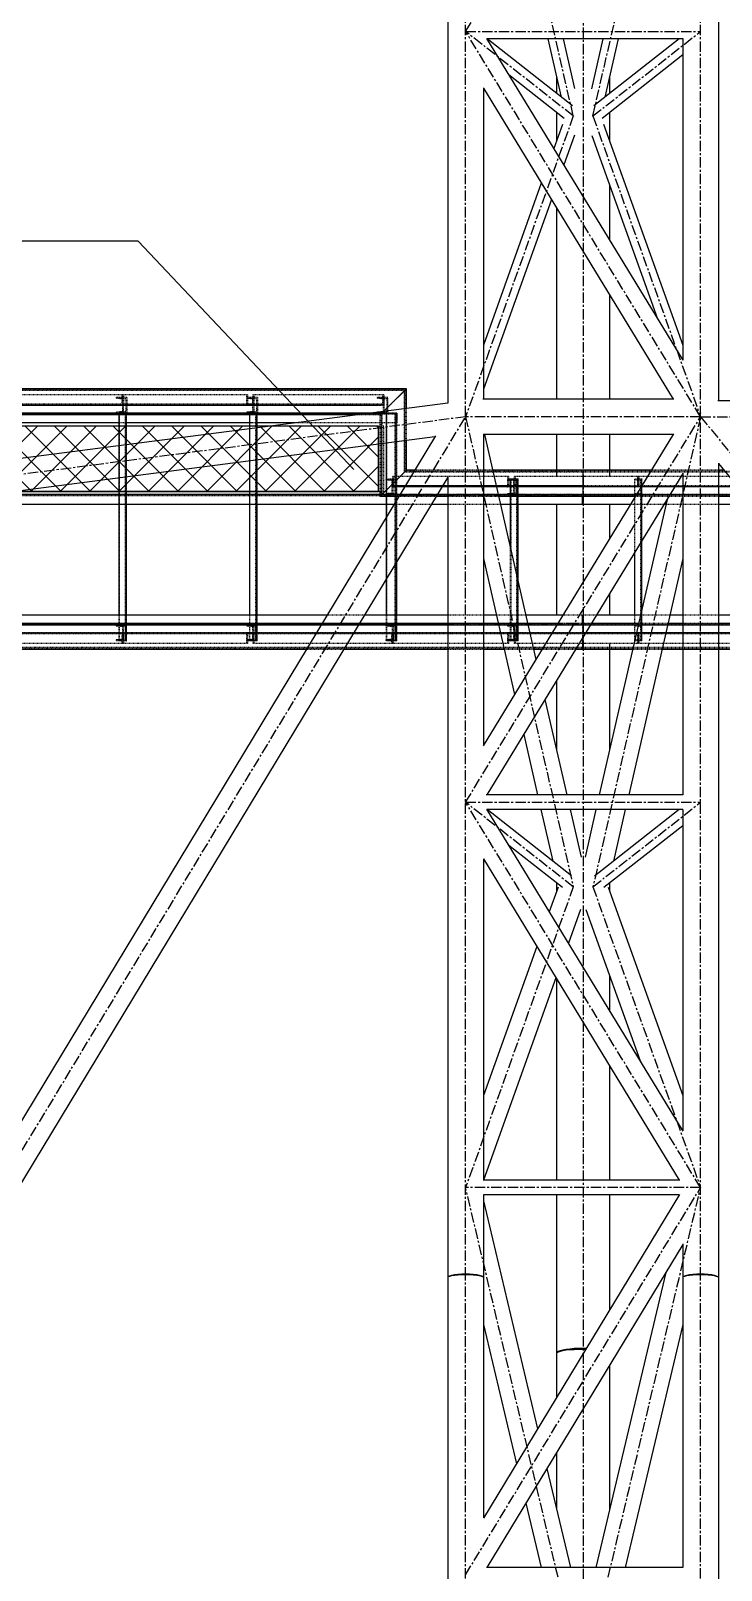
# Model space of a CAD drawing. Header units: millimetres. Extents: x 5143 to 30813, y 232 to 21408.
# Drawn here: x 13112 to 13641, y 16636 to 17816 of the extents above; entities that cross this region are included whole.
import ezdxf

# ---------------------------------------------------------------- set-up
doc = ezdxf.new("R2010")
doc.units = ezdxf.units.MM
doc.header["$LTSCALE"] = 0.25
for name, pattern in [('CENTER', [50.8, 31.75, -6.35, 6.35, -6.35]), ('XKITLINE00', [0]), ('XKITLINE02', [4, 2, -2]), ('XKITLINE03', [6, 3, -1, 1, -1])]:
    doc.linetypes.add(name, pattern=pattern)
doc.styles.add('ROMANS', font='romans.shx')
doc.dimstyles.new('MD300', dxfattribs={"dimtxt": 2.5, "dimasz": 2.5, "dimexe": 1, "dimexo": 1, "dimgap": 0.5, "dimtad": 1, "dimdec": 1, "dimlfac": 50, "dimrnd": 0.5, "dimdsep": 46, "dimtxsty": 'ROMANS', "dimcen": 1, "dimclrd": 146, "dimclre": 146, "dimclrt": 30, "dimadec": 1, "dimazin": 2, "dimtfac": 1, "dimtdec": 1, "dimtmove": 0, "dimatfit": 1, "dimfxl": 1, "dimtolj": 1, "dimtzin": 0, "dimlwd": -1, "dimlwe": -1, "dimarcsym": 0})

msp = doc.modelspace()

# ---------------------------------------------------------------- hatches: boundary and pattern name
h = msp.add_hatch()
h.set_pattern_fill('ANSI37', color=1, scale=5, style=0)
h.set_pattern_definition([(135, (84235.982, -8893.855), (11.22532, 11.22532), []), (45, (84235.982, -8893.855), (11.22532, -11.22532), [])])
h.paths.add_polyline_path([(12482.5, 17512.8), (12482.5, 17462.8), (13378.3, 17462.8), (13378.3, 17512.8)])

# ---------------------------------------------------------------- linework, layer by layer
at = {"color": 8, "linetype": 'CENTER'}
for p, q in [((13527.5, 17750.6), (13445, 18110.4)), ((13445, 17815.4), (13625, 18110.4)), ((13542.5, 17750.6), (13625, 18110.4)), ((13445, 16860.1), (13445, 18041.9)), ((13625, 16860.1), (13625, 18041.9)), ((13535, 17970.9), (13535, 16802)), ((13527.5, 17750.6), (13445, 17815.4)), ((13625, 17520), (13445, 17815.4)), ((13445, 17815.4), (13625, 17815.4)), ((13542.5, 17750.6), (13625, 17815.4)), ((13527.5, 17750.6), (13445, 17520)), ((13542.5, 17750.6), (13625, 17520)), ((12370, 15740.3), (13445, 17520)), ((13445, 17520), (12370, 17380.3)), ((13445, 17520), (13527.5, 17159.6)), ((13445, 17224.5), (13625, 17520)), ((13625, 17520), (13445, 17520)), ((13625, 17520), (13542.5, 17159.6)), ((13625, 17520), (15085, 15740.3)), ((13625, 17520), (15085, 17520)), ((13527.5, 17159.6), (13445, 17224.5)), ((13625, 16929.1), (13445, 17224.5)), ((13445, 17224.5), (13625, 17224.5)), ((13542.5, 17159.6), (13625, 17224.5)), ((13527.5, 17159.6), (13445, 16929.1)), ((13542.5, 17159.6), (13625, 16929.1)), ((13527.5, 16580.9), (13445, 16929.1)), ((13445, 16632.2), (13625, 16929.1)), ((13625, 16929.1), (13445, 16929.1)), ((13542.5, 16580.9), (13625, 16929.1)), ((13445, 15740.3), (13445, 16860.1)), ((13625, 15740.3), (13625, 16860.1)), ((13535, 16802), (13535, 15911.7))]:
    msp.add_line(p, q, dxfattribs=at)
at = {"color": 8, "linetype": 'XKITLINE00'}
for p, q in [((13431.3, 18041.9), (13431.3, 17530.5)), ((13638.6, 18041.9), (13638.6, 17532.2)), ((13461.1, 17810), (13611.4, 17563.4)), ((13611.3, 17809.8), (13461.3, 17809.8)), ((13526.8, 17758.3), (13461.4, 17809.8)), ((13508.1, 17809.8), (13518.3, 17765)), ((13519.8, 17809.8), (13528.5, 17771.7)), ((13550.2, 17809.8), (13541.4, 17771.3)), ((13608.6, 17809.8), (13543.1, 17758.3)), ((13561.9, 17809.8), (13551.7, 17765)), ((13611.3, 17809.9), (13611.3, 17563.4)), ((13611.3, 17797.5), (13549.5, 17748.8)), ((13520.5, 17748.8), (13478.1, 17782.2)), ((13514.7, 17780.9), (13514.7, 17767.9)), ((13555.3, 17780.9), (13555.3, 17767.9)), ((13458.6, 17772.1), (13458.6, 17533.6)), ((13458.6, 17772), (13603.9, 17533.6)), ((13514.7, 17753.4), (13514.7, 17731.7)), ((13555.3, 17753.4), (13555.3, 17731.7)), ((13519.2, 17744.2), (13512.5, 17725.6)), ((13550.7, 17744.4), (13611.3, 17575)), ((13528.3, 17735.9), (13520.2, 17713.1)), ((13541.8, 17735.7), (13592.1, 17595)), ((13503, 17699.1), (13458.6, 17575)), ((13555.3, 17697.9), (13555.3, 17655.4)), ((13510.7, 17686.6), (13458.6, 17541.2)), ((13514.7, 17680), (13514.7, 17533.6)), ((13555.3, 17613.4), (13555.3, 17533.6)), ((13431.5, 17530.5), (12446.1, 17402.4)), ((13604.6, 17533.6), (13458.3, 17533.6)), ((15071.7, 17532.2), (13638.3, 17532.2)), ((13444.8, 17523.1), (13444.8, 17523)), ((13444.8, 17523), (13444.8, 17522.9)), ((13624.8, 17523.1), (13624.8, 17523)), ((13624.8, 17523), (13624.8, 17522.9)), ((13421.5, 17504.6), (12446.2, 17377.9)), ((13421.9, 17505.3), (12884.1, 16615)), ((13604.2, 17506.9), (13458.5, 17267.7)), ((13458.6, 17506.6), (13458.6, 17268)), ((13603.9, 17506.3), (13458.6, 17506.3)), ((13459.4, 17506.3), (13498.8, 17333.9)), ((13514.7, 17506.3), (13514.7, 17474.3)), ((13555.3, 17506.3), (13555.3, 17474.3)), ((13638.6, 17484.4), (13638.6, 16860.1)), ((13638.6, 17484.1), (14339.2, 16630.1)), ((13431.3, 17473.8), (12899.7, 16593.7)), ((13431.3, 17474.2), (13431.3, 16860.1)), ((13611.3, 17476.5), (13461.3, 17230.2)), ((13611.3, 17476.8), (13611.3, 17230.2)), ((13514.7, 17460.6), (13514.7, 17460.3)), ((13599.3, 17456.7), (13547.4, 17230.2)), ((13555.3, 17460.6), (13555.3, 17460.3)), ((13514.7, 17452.8), (13514.7, 17367.8)), ((13555.3, 17452.8), (13555.3, 17426.6)), ((13458.6, 17411.3), (13482.5, 17307.1)), ((13611.3, 17411.3), (13569.9, 17230.2)), ((13555.3, 17384.5), (13555.3, 17367.8)), ((13514.7, 17360.3), (13514.7, 17360)), ((13555.3, 17360.3), (13555.3, 17360)), ((13555.3, 17346.3), (13555.3, 17264.6)), ((13514.7, 17317.9), (13514.7, 17264.6)), ((13505.8, 17303.3), (13522.6, 17230.2)), ((13489.5, 17276.5), (13500.1, 17230.2)), ((13611.5, 17230.2), (13460.8, 17230.2)), ((13461.1, 17219.1), (13611.4, 16972.4)), ((13611.3, 17218.9), (13461.3, 17218.9)), ((13526.1, 17168), (13461.4, 17218.9)), ((13502.7, 17218.9), (13511.8, 17179.3)), ((13525.2, 17218.9), (13533.5, 17182.4)), ((13544.8, 17218.9), (13536.5, 17182.4)), ((13608.6, 17218.9), (13543.8, 17167.9)), ((13567.3, 17218.9), (13558.2, 17179.3)), ((13611.3, 17219), (13611.3, 16972.5)), ((13611.3, 17206.5), (13550.9, 17159)), ((13519.1, 17159), (13478.1, 17191.3)), ((13458.6, 17181.2), (13458.6, 16934.8)), ((13458.6, 17181.1), (13608.7, 16934.8)), ((13514.7, 17162.5), (13514.7, 17156.4)), ((13555.3, 17162.5), (13555.3, 17156.4)), ((13515.8, 17159.5), (13509, 17140.5)), ((13554.2, 17159.5), (13611.3, 16999.7)), ((13532.9, 17142.3), (13523.7, 17116.4)), ((13537.1, 17142.2), (13578.6, 17026.3)), ((13499.5, 17114), (13458.6, 16999.7)), ((13514.2, 17089.9), (13458.7, 16934.8)), ((13555.3, 17091.4), (13555.3, 17064.5)), ((13514.7, 17089.1), (13514.7, 16934.8)), ((13555.3, 17022.5), (13555.3, 16934.8)), ((13609, 16934.8), (13458.5, 16934.8)), ((13608.9, 16923.7), (13458.6, 16675.7)), ((13458.6, 16923.5), (13458.6, 16860.1)), ((13608.7, 16923.4), (13458.6, 16923.4)), ((13458.6, 16919), (13500.1, 16744.1)), ((13514.7, 16923.4), (13514.7, 16802)), ((13555.3, 16923.4), (13555.3, 16835.2)), ((13611.3, 16885.4), (13461.2, 16637.8)), ((13611.3, 16885.9), (13611.3, 16860.1)), ((13431.7, 16860.7), (13431.3, 16860.1)), ((13431.7, 16860.6), (13431.3, 16860.1)), ((13431.3, 16860.1), (13431.3, 15786)), ((13432.7, 16861.2), (13431.7, 16860.7)), ((13432.7, 16861), (13431.7, 16860.6)), ((13434.3, 16861.7), (13432.7, 16861.2)), ((13434.3, 16861.4), (13432.7, 16861)), ((13433.2, 16861.2), (13433.1, 16861.1)), ((13434.8, 16861.6), (13433.2, 16861.2)), ((13436.5, 16862.1), (13434.3, 16861.7)), ((13436.5, 16861.7), (13434.3, 16861.4)), ((13436.9, 16862), (13434.8, 16861.6)), ((13439.1, 16862.4), (13436.5, 16862.1)), ((13439.1, 16861.9), (13436.5, 16861.7)), ((13439.3, 16862.3), (13436.9, 16862)), ((13442, 16862.6), (13439.1, 16862.4)), ((13442, 16862.1), (13439.1, 16861.9)), ((13442.1, 16862.5), (13439.3, 16862.3)), ((13445, 16862.7), (13442, 16862.6)), ((13445, 16862.1), (13442, 16862.1)), ((13445, 16862.5), (13442.1, 16862.5)), ((13448, 16862.6), (13445, 16862.7)), ((13447.9, 16862.5), (13445, 16862.5)), ((13448, 16862.1), (13445, 16862.1)), ((13450.7, 16862.3), (13447.9, 16862.5)), ((13450.9, 16862.4), (13448, 16862.6)), ((13450.9, 16861.9), (13448, 16862.1)), ((13453.1, 16862), (13450.7, 16862.3)), ((13453.5, 16862.1), (13450.9, 16862.4)), ((13453.5, 16861.7), (13450.9, 16861.9)), ((13455.2, 16861.6), (13453.1, 16862)), ((13455.7, 16861.7), (13453.5, 16862.1)), ((13455.7, 16861.4), (13453.5, 16861.7)), ((13456.8, 16861.2), (13455.2, 16861.6)), ((13457.3, 16861.2), (13455.7, 16861.7)), ((13457.3, 16861), (13455.7, 16861.4)), ((13456.9, 16861.1), (13456.8, 16861.2)), ((13458.3, 16860.7), (13457.3, 16861.2)), ((13458.3, 16860.6), (13457.3, 16861)), ((13458.3, 16860.7), (13458.6, 16860.1)), ((13458.3, 16860.6), (13458.6, 16860.1)), ((13458.6, 16860.1), (13458.6, 16675.8)), ((13598.3, 16863.9), (13544.7, 16637.8)), ((13611.7, 16860.7), (13611.3, 16860.1)), ((13611.7, 16860.6), (13611.3, 16860.1)), ((13611.3, 16860.1), (13611.3, 16637.8)), ((13612.7, 16861.2), (13611.7, 16860.7)), ((13612.7, 16861), (13611.7, 16860.6)), ((13614.3, 16861.7), (13612.7, 16861.2)), ((13614.3, 16861.4), (13612.7, 16861)), ((13613.2, 16861.2), (13613, 16861.1)), ((13614.8, 16861.6), (13613.2, 16861.2)), ((13616.5, 16862.1), (13614.3, 16861.7)), ((13616.5, 16861.7), (13614.3, 16861.4)), ((13616.9, 16862), (13614.8, 16861.6)), ((13619.1, 16862.4), (13616.5, 16862.1)), ((13619.1, 16861.9), (13616.5, 16861.7)), ((13619.3, 16862.3), (13616.9, 16862)), ((13622, 16862.6), (13619.1, 16862.4)), ((13622, 16862.1), (13619.1, 16861.9)), ((13622.1, 16862.5), (13619.3, 16862.3)), ((13625, 16862.6), (13622, 16862.6)), ((13625, 16862.1), (13622, 16862.1)), ((13625, 16862.5), (13622.1, 16862.5)), ((13628, 16862.6), (13625, 16862.6)), ((13627.9, 16862.5), (13625, 16862.5)), ((13628, 16862.1), (13625, 16862.1)), ((13630.7, 16862.3), (13627.9, 16862.5)), ((13630.9, 16862.4), (13628, 16862.6)), ((13630.9, 16861.9), (13628, 16862.1)), ((13633.1, 16862), (13630.7, 16862.3)), ((13633.5, 16862.1), (13630.9, 16862.4)), ((13633.5, 16861.7), (13630.9, 16861.9)), ((13635.2, 16861.6), (13633.1, 16862)), ((13635.7, 16861.7), (13633.5, 16862.1)), ((13635.7, 16861.4), (13633.5, 16861.7)), ((13636.8, 16861.2), (13635.2, 16861.6)), ((13637.3, 16861.2), (13635.7, 16861.7)), ((13637.3, 16861), (13635.7, 16861.4)), ((13636.9, 16861.1), (13636.8, 16861.2)), ((13638.3, 16860.7), (13637.3, 16861.2)), ((13638.3, 16860.6), (13637.3, 16861)), ((13638.3, 16860.7), (13638.6, 16860.1)), ((13638.3, 16860.6), (13638.6, 16860.1)), ((13638.6, 16860.1), (13638.6, 15786)), ((13458.6, 16824), (13483.9, 16717.4)), ((13611.3, 16824), (13567.2, 16637.8)), ((13515, 16802.7), (13514.7, 16802)), ((13515, 16802.5), (13514.7, 16802)), ((13514.7, 16802), (13514.7, 16768.3)), ((13515.9, 16803.3), (13515, 16802.7)), ((13515.9, 16803), (13515, 16802.5)), ((13517.4, 16803.9), (13515.9, 16803.3)), ((13517.4, 16803.5), (13515.9, 16803)), ((13519.4, 16804.5), (13517.4, 16803.9)), ((13519.4, 16803.9), (13517.4, 16803.5)), ((13518.4, 16803.8), (13518.1, 16803.7)), ((13520.3, 16804.3), (13518.4, 16803.8)), ((13521.9, 16804.9), (13519.4, 16804.5)), ((13521.9, 16804.3), (13519.4, 16803.9)), ((13522.7, 16804.7), (13520.3, 16804.3)), ((13524.8, 16805.3), (13521.9, 16804.9)), ((13524.8, 16804.6), (13521.9, 16804.3)), ((13525.4, 16805.1), (13522.7, 16804.7)), ((13528.1, 16805.6), (13524.8, 16805.3)), ((13528.1, 16804.8), (13524.8, 16804.6)), ((13528.5, 16805.4), (13525.4, 16805.1)), ((13531.5, 16805.7), (13528.1, 16805.6)), ((13531.5, 16805), (13528.1, 16804.8)), ((13531.7, 16805.5), (13528.5, 16805.4)), ((13535, 16805.8), (13531.5, 16805.7)), ((13535, 16805), (13531.5, 16805)), ((13535, 16805.6), (13531.7, 16805.5)), ((13537.4, 16805.8), (13535, 16805.8)), ((13537.3, 16805.5), (13535, 16805.6)), ((13537, 16805), (13535, 16805)), ((13555.3, 16793), (13555.3, 16682.4)), ((13514.7, 16726), (13514.7, 16682.4)), ((13507.3, 16713.8), (13525.3, 16637.8)), ((13491.1, 16687.1), (13502.8, 16637.8)), ((13611.5, 16637.8), (13460.9, 16637.8))]:
    msp.add_line(p, q, dxfattribs=at)
at = {"color": 146}
msp.add_line((13194.3, 17654.6), (12583.1, 17654.6), dxfattribs=at)
at = {"color": 7, "linetype": 'XKITLINE00'}
for p, q in [((13399.8, 17541.5), (12460.8, 17541.5)), ((13386.9, 17528.8), (13399.6, 17541.5)), ((13399.6, 17541.3), (13399.8, 17541.5)), ((13399.6, 17526.4), (13399.6, 17541.5)), ((13382.1, 17524.1), (13386.9, 17528.8)), ((13361.9, 17521.5), (12480.9, 17521.5)), ((13180.1, 17515.3), (13085.1, 17515.3)), ((13179.6, 17512.8), (13179.6, 17521.5)), ((13185.1, 17512.8), (13185.1, 17521.5)), ((13281.2, 17515.3), (13185.1, 17515.3)), ((13185.3, 17512.8), (13185.3, 17515.3)), ((13279.6, 17512.8), (13279.6, 17521.5)), ((13285.1, 17512.8), (13285.1, 17521.5)), ((13314.2, 17515.3), (13285.1, 17515.3)), ((13285.3, 17512.8), (13285.3, 17515.3)), ((13295, 17512.8), (12478.5, 17512.8)), ((13378.3, 17462.8), (13378.3, 17499)), ((13399.6, 17479), (13399.6, 17501.8)), ((13386.9, 17466.3), (13399.6, 17479)), ((13406, 17479), (13399.6, 17479)), ((13534.9, 17479), (13465.6, 17479)), ((13535, 17479), (13534.9, 17479)), ((13534.9, 17479), (13534.9, 17459)), ((13535, 17459), (13535, 17479)), ((13587.2, 17479), (13535, 17479)), ((13642.9, 17479), (13638.6, 17479)), ((13534.9, 17477.6), (13535, 17477.8)), ((13534.9, 17477.6), (13534.9, 17460.4)), ((13535, 17474.3), (13534.9, 17474.3)), ((13379.6, 17460.3), (13080.1, 17460.3)), ((13380.1, 17462.8), (13099.3, 17462.8)), ((13179.6, 17460.3), (13179.6, 17462.8)), ((13185.1, 17460.3), (13185.1, 17462.8)), ((13185.3, 17460.3), (13185.3, 17462.8)), ((13279.6, 17460.3), (13279.6, 17462.8)), ((13285.1, 17460.3), (13285.1, 17462.8)), ((13285.3, 17460.3), (13285.3, 17462.8)), ((13379.5, 17459), (13379.6, 17459.1)), ((13393.9, 17459), (13379.5, 17459)), ((13379.6, 17459.1), (13386.9, 17466.3)), ((13379.6, 17459.1), (13379.6, 17462.8)), ((13431.3, 17459), (13422.4, 17459)), ((13535, 17459), (13470.2, 17459)), ((13534.6, 17452.8), (13534.6, 17459)), ((13534.6, 17452.8), (13534.6, 17459)), ((13535, 17466.3), (13534.9, 17466.3)), ((13535, 17460.1), (13534.9, 17460.4)), ((13535, 17460.3), (13535, 17460.3)), ((13575, 17459), (13535, 17459)), ((13535, 17452.8), (13535, 17459)), ((13535, 17452.8), (13535, 17459)), ((13659.3, 17459), (13638.6, 17459)), ((13390.2, 17452.8), (13022.4, 17452.8)), ((13179.6, 17367.8), (13179.6, 17452.8)), ((13185.1, 17367.8), (13185.1, 17452.8)), ((13185.3, 17367.8), (13185.3, 17452.8)), ((13279.6, 17367.8), (13279.6, 17452.8)), ((13285.1, 17367.8), (13285.1, 17452.8)), ((13285.3, 17367.8), (13285.3, 17452.8)), ((13384.3, 17443), (13384.3, 17452.8)), ((13431.3, 17452.8), (13418.6, 17452.8)), ((13534.6, 17452.8), (13471.6, 17452.8)), ((13479.5, 17418.3), (13479.5, 17452.8)), ((13485, 17394.3), (13485, 17452.8)), ((13485.3, 17393.1), (13485.3, 17452.8)), ((13535, 17452.8), (13534.6, 17452.8)), ((13571.2, 17452.8), (13535, 17452.8)), ((13598.4, 17452.8), (13596.9, 17452.8)), ((13664.4, 17452.8), (13638.6, 17452.8)), ((13580, 17372.5), (13580, 17425.1)), ((13391.8, 17367.8), (13391.8, 17408.3)), ((13392.2, 17367.8), (13392.2, 17409)), ((13574.5, 17367.8), (13574.5, 17416)), ((13384.3, 17367.8), (13384.3, 17395.9)), ((13338.8, 17367.8), (12446.2, 17367.8)), ((13335.1, 17361.6), (12446.2, 17361.6)), ((13431.3, 17361.6), (13363.6, 17361.6)), ((13431.3, 17367.8), (13367.3, 17367.8)), ((13468.6, 17367.8), (13458.6, 17367.8)), ((13470, 17361.6), (13458.6, 17361.6)), ((13519.4, 17367.8), (13491.1, 17367.8)), ((13515.7, 17361.6), (13492.5, 17361.6)), ((13577.5, 17361.6), (13541.3, 17361.6)), ((13578.9, 17367.8), (13545.1, 17367.8)), ((13611.3, 17361.6), (13600, 17361.6)), ((13611.3, 17367.8), (13601.4, 17367.8)), ((13734.1, 17367.8), (13638.6, 17367.8)), ((13739.2, 17361.6), (13638.6, 17361.6)), ((13534.9, 17343), (13534.9, 17351.1)), ((13534.9, 17341.6), (13534.9, 17351.1)), ((13535, 17341.6), (13535, 17351.2)), ((13323, 17341.6), (12446.2, 17341.6)), ((13431.3, 17341.6), (13351.5, 17341.6)), ((13474.6, 17341.6), (13458.6, 17341.6)), ((13503.5, 17341.6), (13497.1, 17341.6)), ((13535, 17341.6), (13529.1, 17341.6)), ((13535, 17346.3), (13534.9, 17346.3)), ((13535, 17342.7), (13534.9, 17343)), ((13572.9, 17341.6), (13535, 17341.6)), ((13611.3, 17341.6), (13595.4, 17341.6)), ((13755.6, 17341.6), (13638.6, 17341.6))]:
    msp.add_line(p, q, dxfattribs=at)
at = {"color": 3, "linetype": 'XKITLINE02'}
for p, q in [((13398.9, 17540.6), (12461.8, 17540.6)), ((13398.2, 17540.1), (12462.2, 17540.1)), ((13380.9, 17522.9), (13398.2, 17540.1)), ((13381, 17523), (13398.2, 17540.1)), ((13386.9, 17528.8), (13399.6, 17541.5)), ((13398.9, 17540.6), (13398.2, 17540.1)), ((13398.8, 17540.5), (13398.2, 17540.1)), ((13398.2, 17477.6), (13398.2, 17540.1)), ((13399.6, 17541.3), (13398.8, 17540.5)), ((13398.8, 17478), (13398.8, 17540.5)), ((13398.9, 17540.6), (13399.6, 17541.3)), ((13399.8, 17541.5), (13399.6, 17541.5)), ((13182.3, 17528.8), (13077, 17528.8)), ((13181.8, 17529.6), (13077.9, 17529.6)), ((13182.3, 17536.8), (13082.1, 17536.8)), ((13176.6, 17529.6), (13176.6, 17528.8)), ((13185.5, 17534.8), (13177.3, 17534.8)), ((13177.3, 17534.8), (13177.3, 17534.1)), ((13182.1, 17533.7), (13177.3, 17534.1)), ((13180, 17534.1), (13177.3, 17534.1)), ((13180, 17534.8), (13180, 17534.1)), ((13184.8, 17533.7), (13180, 17534.1)), ((13181.8, 17529.6), (13181.8, 17536.8)), ((13182.1, 17533.7), (13182.1, 17523.8)), ((13184.8, 17533.7), (13182.1, 17533.7)), ((13182.3, 17536.8), (13182.3, 17528.8)), ((13277.8, 17536.8), (13182.3, 17536.8)), ((13182.3, 17536.8), (13182.3, 17528.8)), ((13283.2, 17528.8), (13182.3, 17528.8)), ((13185, 17528.8), (13182.3, 17528.8)), ((13182.8, 17534.8), (13182.8, 17522.8)), ((13182.9, 17536.8), (13182.9, 17529.6)), ((13283.2, 17529.6), (13182.9, 17529.6)), ((13184.8, 17533.7), (13184.8, 17523.8)), ((13185.5, 17534.8), (13185.5, 17522.8)), ((13188.3, 17529.6), (13188.3, 17528.8)), ((13282.7, 17529.6), (13277, 17529.6)), ((13277, 17529.6), (13277, 17528.8)), ((13382.3, 17528.8), (13277, 17528.8)), ((13277.2, 17536.8), (13277.2, 17528.8)), ((13285.5, 17534.8), (13277.3, 17534.8)), ((13277.3, 17534.8), (13277.3, 17534.1)), ((13282.1, 17533.7), (13277.3, 17534.1)), ((13280, 17534.1), (13277.3, 17534.1)), ((13277.8, 17536.8), (13277.8, 17529.6)), ((13381.7, 17529.6), (13277.8, 17529.6)), ((13280, 17534.8), (13280, 17534.1)), ((13284.8, 17533.7), (13280, 17534.1)), ((13382.3, 17536.8), (13282.1, 17536.8)), ((13282.1, 17536.8), (13282.1, 17529.6)), ((13282.1, 17523.8), (13282.1, 17533.7)), ((13284.8, 17533.7), (13282.1, 17533.7)), ((13282.7, 17536.8), (13282.7, 17528.8)), ((13282.8, 17534.8), (13282.8, 17522.8)), ((13283.2, 17529.6), (13283.2, 17528.8)), ((13284.8, 17533.7), (13284.8, 17523.8)), ((13285.5, 17534.8), (13285.5, 17522.8)), ((13376.6, 17529.6), (13376.6, 17528.8)), ((13385.4, 17534.8), (13377.2, 17534.8)), ((13377.2, 17534.8), (13377.2, 17534.1)), ((13382, 17533.7), (13377.2, 17534.1)), ((13380, 17534.1), (13377.2, 17534.1)), ((13379.5, 17521.5), (13386.9, 17528.8)), ((13380, 17534.8), (13380, 17534.1)), ((13384.7, 17533.7), (13380, 17534.1)), ((13381.7, 17529.6), (13381.7, 17536.8)), ((13382, 17523.8), (13382, 17533.7)), ((13384.7, 17533.7), (13382, 17533.7)), ((13382.3, 17536.8), (13382.3, 17528.8)), ((13382.7, 17522.8), (13382.7, 17534.8)), ((13384.7, 17533.7), (13384.7, 17523.8)), ((13385.4, 17522.8), (13385.4, 17534.8)), ((13399.6, 17479), (13399.6, 17526.4)), ((13392.2, 17522.8), (12473, 17522.8)), ((13392.2, 17521.9), (12473, 17521.9)), ((13380.9, 17522.9), (12479.5, 17522.9)), ((13380.5, 17522.3), (12480.2, 17522.3)), ((13182.1, 17523.8), (13177.3, 17523.5)), ((13177.3, 17523.5), (13177.3, 17522.8)), ((13180, 17523.5), (13177.3, 17523.5)), ((13185.5, 17522.8), (13177.3, 17522.8)), ((13179.6, 17521.5), (13179.6, 17522.8)), ((13185.3, 17522.8), (13179.6, 17522.8)), ((13179.6, 17348.3), (13179.6, 17522.8)), ((13179.8, 17348.3), (13179.8, 17522.8)), ((13179.8, 17348.3), (13179.8, 17522.8)), ((13184.8, 17523.8), (13180, 17523.5)), ((13180, 17523.5), (13180, 17522.8)), ((13185.1, 17515.3), (13180.1, 17515.3)), ((13184.8, 17523.8), (13182.1, 17523.8)), ((13184.4, 17348.3), (13184.4, 17522.8)), ((13184.6, 17348.3), (13184.6, 17522.8)), ((13185.1, 17521.5), (13185.1, 17522.8)), ((13185.3, 17515.3), (13185.3, 17522.8)), ((13282.1, 17523.8), (13277.3, 17523.5)), ((13277.3, 17523.5), (13277.3, 17522.8)), ((13280, 17523.5), (13277.3, 17523.5)), ((13285.5, 17522.8), (13277.3, 17522.8)), ((13279.6, 17521.5), (13279.6, 17522.8)), ((13285.3, 17522.8), (13279.6, 17522.8)), ((13279.6, 17348.3), (13279.6, 17522.8)), ((13279.8, 17348.3), (13279.8, 17522.8)), ((13279.8, 17348.3), (13279.8, 17522.8)), ((13284.8, 17523.8), (13280, 17523.5)), ((13280, 17523.5), (13280, 17522.8)), ((13285.1, 17515.3), (13281.2, 17515.3)), ((13284.8, 17523.8), (13282.1, 17523.8)), ((13284.4, 17348.3), (13284.4, 17522.8)), ((13284.6, 17348.3), (13284.6, 17522.8)), ((13285.1, 17521.5), (13285.1, 17522.8)), ((13285.3, 17515.3), (13285.3, 17522.8)), ((13392.2, 17515.3), (13314.2, 17515.3)), ((13379.6, 17521.5), (13361.9, 17521.5)), ((13382, 17523.8), (13377.2, 17523.5)), ((13377.2, 17523.5), (13377.2, 17522.8)), ((13380, 17523.5), (13377.2, 17523.5)), ((13385.4, 17522.8), (13377.2, 17522.8)), ((13379.6, 17521.6), (13382.1, 17524.1)), ((13380.5, 17522.3), (13379.6, 17521.5)), ((13380.5, 17522.3), (13379.6, 17521.5)), ((13379.6, 17462.8), (13379.6, 17521.6)), ((13384.7, 17523.8), (13380, 17523.5)), ((13380, 17523.5), (13380, 17522.8)), ((13381, 17523), (13380.5, 17522.3)), ((13380.9, 17522.9), (13380.5, 17522.3)), ((13380.5, 17459.8), (13380.5, 17522.3)), ((13381, 17460.5), (13381, 17523)), ((13384.7, 17523.8), (13382, 17523.8)), ((13384.3, 17452.8), (13384.3, 17522.8)), ((13392.2, 17522.8), (13384.3, 17522.8)), ((13384.3, 17348.3), (13384.3, 17522.8)), ((13384.7, 17348.3), (13384.7, 17522.8)), ((13384.7, 17348.3), (13384.7, 17522.8)), ((13391, 17348.3), (13391, 17522.8)), ((13391.3, 17348.3), (13391.3, 17522.8)), ((13391.8, 17522.8), (13391.8, 17515.3)), ((13391.8, 17408.3), (13391.8, 17522.8)), ((13391.8, 17521.9), (13391.8, 17515.3)), ((13392.2, 17522.8), (13392.2, 17515.3)), ((13392.2, 17409), (13392.2, 17522.8)), ((13392.2, 17521.9), (13392.2, 17515.3)), ((13382.3, 17512.8), (12480.9, 17512.8)), ((13179.6, 17462.8), (13179.6, 17512.8)), ((13185.1, 17462.8), (13185.1, 17512.8)), ((13185.3, 17462.8), (13185.3, 17512.8)), ((13279.6, 17462.8), (13279.6, 17512.8)), ((13285.1, 17462.8), (13285.1, 17512.8)), ((13285.3, 17462.8), (13285.3, 17512.8)), ((13363.4, 17512.8), (13295, 17512.8)), ((13378.3, 17499), (13378.3, 17512.8)), ((13382.3, 17462.8), (13382.3, 17512.8)), ((13386.9, 17466.3), (13399.6, 17479)), ((13399.6, 17478.8), (13398.8, 17478)), ((13399.8, 17479), (13398.9, 17478.1)), ((13399.6, 17479), (13399.6, 17479)), ((13399.6, 17478.8), (13399.6, 17479)), ((13465.6, 17479), (13406, 17479)), ((13535.1, 17479), (13535, 17479)), ((13535.1, 17479), (13535, 17479)), ((13535.1, 17479), (13535.1, 17478.1)), ((13638.6, 17479), (13587.2, 17479)), ((13398.2, 17477.6), (13380.9, 17460.4)), ((13398.2, 17477.6), (13381, 17460.5)), ((13391.8, 17472.3), (13384, 17472.3)), ((13384, 17472.3), (13384, 17471.6)), ((13388.8, 17471.2), (13384, 17471.6)), ((13386.3, 17471.6), (13384, 17471.6)), ((13386.3, 17472.3), (13386.3, 17471.6)), ((13391.1, 17471.2), (13386.3, 17471.6)), ((13388.8, 17461.3), (13388.8, 17471.2)), ((13391.1, 17471.2), (13388.8, 17471.2)), ((13477.8, 17474.3), (13389, 17474.3)), ((13389, 17474.3), (13389, 17466.3)), ((13389.5, 17460.3), (13389.5, 17472.3)), ((13389.6, 17474.3), (13389.6, 17467.1)), ((13477.8, 17467.1), (13389.6, 17467.1)), ((13395.1, 17467.1), (13389.6, 17467.1)), ((13391.1, 17461.3), (13391.1, 17471.2)), ((13391.8, 17460.3), (13391.8, 17472.3)), ((13483.3, 17467.1), (13395.1, 17467.1)), ((13395.1, 17467.1), (13395.1, 17466.3)), ((13398.9, 17478.1), (13398.2, 17477.6)), ((13398.8, 17478), (13398.2, 17477.6)), ((13534.9, 17477.6), (13398.2, 17477.6)), ((13535.1, 17478.1), (13398.9, 17478.1)), ((13576.7, 17467.1), (13477, 17467.1)), ((13536.4, 17467.1), (13477, 17467.1)), ((13477, 17467.1), (13477, 17466.3)), ((13477.8, 17474.3), (13477.2, 17474.3)), ((13477.2, 17474.3), (13477.2, 17466.3)), ((13485, 17472.3), (13477.2, 17472.3)), ((13477.2, 17472.3), (13477.2, 17471.6)), ((13482, 17471.2), (13477.2, 17471.6)), ((13479.5, 17471.6), (13477.2, 17471.6)), ((13477.8, 17474.3), (13477.8, 17467.1)), ((13483.3, 17467.1), (13477.8, 17467.1)), ((13479.5, 17472.3), (13479.5, 17471.6)), ((13479.5, 17452.8), (13479.5, 17472.3)), ((13485.3, 17472.3), (13479.5, 17472.3)), ((13479.5, 17348.3), (13479.5, 17472.3)), ((13484.3, 17471.2), (13479.5, 17471.6)), ((13479.8, 17348.3), (13479.8, 17472.3)), ((13479.8, 17348.3), (13479.8, 17472.3)), ((13482, 17461.3), (13482, 17471.2)), ((13484.3, 17471.2), (13482, 17471.2)), ((13482.3, 17474.3), (13482.3, 17467.1)), ((13534.9, 17474.3), (13482.3, 17474.3)), ((13482.7, 17472.3), (13482.7, 17460.3)), ((13482.9, 17474.3), (13482.9, 17466.3)), ((13483.3, 17467.1), (13483.3, 17466.3)), ((13484.3, 17348.3), (13484.3, 17472.3)), ((13484.3, 17471.2), (13484.3, 17461.3)), ((13484.6, 17348.3), (13484.6, 17472.3)), ((13485, 17460.3), (13485, 17472.3)), ((13485, 17452.8), (13485, 17472.3)), ((13485.3, 17452.8), (13485.3, 17472.3)), ((17635, 17478.1), (13535, 17478.1)), ((13535, 17477.8), (13535.1, 17478.1)), ((17635, 17477.6), (13535, 17477.6)), ((13577.2, 17474.3), (13535, 17474.3)), ((13536.2, 17474.3), (13535, 17474.3)), ((13571.4, 17467.1), (13571.4, 17466.3)), ((13580, 17472.3), (13574.5, 17472.3)), ((13574.5, 17471.6), (13574.5, 17472.3)), ((13574.5, 17348.3), (13574.5, 17472.3)), ((13580, 17472.3), (13574.5, 17472.3)), ((13579.3, 17471.2), (13574.5, 17471.6)), ((13576.7, 17474.3), (13576.7, 17467.1)), ((13638.6, 17474.3), (13577.2, 17474.3)), ((13577.2, 17466.3), (13577.2, 17474.3)), ((13577.2, 17466.3), (13577.2, 17474.3)), ((13577.8, 17474.3), (13577.8, 17467.1)), ((13680.3, 17467.1), (13577.8, 17467.1)), ((13579.3, 17348.3), (13579.3, 17472.3)), ((13579.3, 17461.3), (13579.3, 17471.2)), ((13580, 17460.3), (13580, 17472.3)), ((13580, 17348.3), (13580, 17472.3)), ((13583, 17467.1), (13583, 17466.3)), ((13675.1, 17474.3), (13638.6, 17474.3)), ((13535, 17459.4), (12317.7, 17459.4)), ((13179.6, 17452.8), (13179.6, 17460.3)), ((13185.1, 17452.8), (13185.1, 17460.3)), ((13185.3, 17452.8), (13185.3, 17460.3)), ((13279.6, 17452.8), (13279.6, 17460.3)), ((13285.1, 17452.8), (13285.1, 17460.3)), ((13285.3, 17452.8), (13285.3, 17460.3)), ((13379.6, 17459.1), (13386.9, 17466.3)), ((13535, 17460.3), (13379.6, 17460.3)), ((13380.5, 17459.8), (13379.6, 17459)), ((13380.5, 17459.8), (13379.6, 17459)), ((13379.6, 17459), (13379.6, 17459.1)), ((13382.3, 17462.8), (13380.1, 17462.8)), ((13381, 17460.5), (13380.5, 17459.8)), ((13380.9, 17460.4), (13380.5, 17459.8)), ((13535.1, 17459.8), (13380.5, 17459.8)), ((13534.9, 17460.4), (13380.9, 17460.4)), ((13388.8, 17461.3), (13384, 17461)), ((13384, 17461), (13384, 17460.3)), ((13386.3, 17461), (13384, 17461)), ((13391.8, 17460.3), (13384, 17460.3)), ((13391.1, 17461.3), (13386.3, 17461)), ((13386.3, 17461), (13386.3, 17460.3)), ((13391.1, 17461.3), (13388.8, 17461.3)), ((13477.2, 17466.3), (13389, 17466.3)), ((13395.1, 17466.3), (13389, 17466.3)), ((13422.4, 17459), (13393.9, 17459)), ((13483.3, 17466.3), (13395.1, 17466.3)), ((13470.2, 17459), (13431.3, 17459)), ((13577.2, 17466.3), (13477, 17466.3)), ((13483.3, 17466.3), (13477.2, 17466.3)), ((13482, 17461.3), (13477.2, 17461)), ((13477.2, 17461), (13477.2, 17460.3)), ((13479.5, 17461), (13477.2, 17461)), ((13485, 17460.3), (13477.2, 17460.3)), ((13484.3, 17461.3), (13479.5, 17461)), ((13479.5, 17461), (13479.5, 17460.3)), ((13484.3, 17461.3), (13482, 17461.3)), ((13534.9, 17466.3), (13482.9, 17466.3)), ((13534.6, 17459), (13534.6, 17460.3)), ((13534.6, 17459), (13534.6, 17459.4)), ((17635, 17460.4), (13535, 17460.4)), ((13535, 17459), (13535, 17460.3)), ((17635, 17460.3), (13535, 17460.3)), ((13535, 17460.3), (13535, 17452.8)), ((13535.1, 17459.8), (13535, 17460.1)), ((17635, 17459.8), (13535, 17459.8)), ((17635, 17459.4), (13535, 17459.4)), ((13535, 17459), (13535, 17459.4)), ((13535.1, 17459), (13535, 17459)), ((13535.1, 17459.8), (13535.1, 17459)), ((13579.3, 17461.3), (13574.5, 17461)), ((13574.5, 17460.3), (13574.5, 17461)), ((13580, 17460.3), (13574.5, 17460.3)), ((17635, 17459), (13575, 17459)), ((13680.3, 17466.3), (13577.2, 17466.3)), ((13638.6, 17466.3), (13577.2, 17466.3)), ((13471.6, 17452.8), (12318.1, 17452.8)), ((13418.6, 17452.8), (13390.2, 17452.8)), ((13431.7, 17452.8), (13431.3, 17452.8)), ((13534.6, 17452.8), (13534.6, 17452.8)), ((13534.6, 17452.8), (13534.6, 17452.8)), ((13534.6, 17452.8), (13534.6, 17452.8)), ((13535, 17452.8), (13535, 17452.8)), ((13535, 17452.8), (13535, 17452.8)), ((13596.9, 17452.8), (13571.2, 17452.8)), ((13638.6, 17452.8), (13598.4, 17452.8)), ((13384.3, 17395.9), (13384.3, 17443)), ((13479.5, 17348.3), (13479.5, 17418.3)), ((13485, 17348.3), (13485, 17394.3)), ((13485.3, 17348.3), (13485.3, 17393.1)), ((13535.1, 17361.6), (12317.4, 17361.6)), ((13535, 17361.1), (12317.7, 17361.1)), ((13431.7, 17361.1), (12318.1, 17361.1)), ((13179.6, 17348.3), (13179.6, 17367.8)), ((13185.1, 17348.3), (13185.1, 17367.8)), ((13185.3, 17348.3), (13185.3, 17367.8)), ((13279.6, 17348.3), (13279.6, 17367.8)), ((13285.1, 17348.3), (13285.1, 17367.8)), ((13285.3, 17348.3), (13285.3, 17367.8)), ((13363.6, 17361.6), (13335.1, 17361.6)), ((13367.3, 17367.8), (13338.8, 17367.8)), ((13384.3, 17348.3), (13384.3, 17367.8)), ((13391.8, 17348.3), (13391.8, 17367.8)), ((13392.2, 17348.3), (13392.2, 17367.8)), ((13458.6, 17367.8), (13431.3, 17367.8)), ((13458.6, 17361.6), (13431.3, 17361.6)), ((13491.1, 17367.8), (13468.6, 17367.8)), ((13492.5, 17361.6), (13470, 17361.6)), ((13534.9, 17361.6), (13515.7, 17361.6)), ((13535, 17367.8), (13519.4, 17367.8)), ((13534.6, 17361.1), (13534.6, 17367.8)), ((13534.6, 17367.8), (13534.6, 17367.8)), ((13534.6, 17360.3), (13534.6, 17367.8)), ((13534.9, 17351.1), (13534.9, 17361.6)), ((13545.1, 17367.8), (13535, 17367.8)), ((13535, 17360.3), (13535, 17367.8)), ((13535, 17367.8), (13535, 17360.3)), ((13535, 17367.8), (13535, 17367.8)), ((13535, 17361.1), (13535, 17367.8)), ((13535, 17351.2), (13535, 17361.6)), ((13541.3, 17361.6), (13535, 17361.6)), ((17635, 17361.1), (13535, 17361.1)), ((13535.1, 17361.6), (13535.1, 17360.7)), ((13574.5, 17348.3), (13574.5, 17367.8)), ((13600, 17361.6), (13577.5, 17361.6)), ((13601.4, 17367.8), (13578.9, 17367.8)), ((13580, 17348.3), (13580, 17372.5)), ((13638.6, 17367.8), (13611.3, 17367.8)), ((13638.6, 17361.6), (13611.3, 17361.6)), ((13535.1, 17360.7), (12317.4, 17360.7)), ((13534.9, 17360.2), (12317.4, 17360.2)), ((13535, 17360.3), (12317.7, 17360.3)), ((13431.7, 17360.3), (12318.1, 17360.3)), ((13182.3, 17354.3), (13077, 17354.3)), ((13181.8, 17353.5), (13077, 17353.5)), ((13176.6, 17354.3), (13176.6, 17353.5)), ((13185.1, 17360.3), (13177.3, 17360.3)), ((13177.3, 17360.3), (13177.3, 17359.6)), ((13182.1, 17359.2), (13177.3, 17359.6)), ((13179.6, 17359.6), (13177.3, 17359.6)), ((13182.1, 17349.3), (13177.3, 17349)), ((13179.6, 17360.3), (13179.6, 17359.6)), ((13184.4, 17359.2), (13179.6, 17359.6)), ((13184.4, 17349.3), (13179.6, 17349)), ((13181.8, 17346.3), (13181.8, 17353.5)), ((13182.1, 17359.2), (13182.1, 17349.3)), ((13184.4, 17359.2), (13182.1, 17359.2)), ((13184.4, 17349.3), (13182.1, 17349.3)), ((13283.2, 17354.3), (13182.3, 17354.3)), ((13182.3, 17354.3), (13182.3, 17346.3)), ((13182.3, 17354.3), (13182.3, 17346.3)), ((13182.8, 17360.3), (13182.8, 17348.3)), ((13283.2, 17353.5), (13182.9, 17353.5)), ((13182.9, 17353.5), (13182.9, 17346.3)), ((13184.4, 17359.2), (13184.4, 17349.3)), ((13185.1, 17360.3), (13185.1, 17348.3)), ((13188.3, 17354.3), (13188.3, 17353.5)), ((13277.2, 17354.3), (13277.2, 17346.3)), ((13389, 17354.3), (13277.2, 17354.3)), ((13277.2, 17354.3), (13277.2, 17353.5)), ((13388.5, 17353.5), (13277.2, 17353.5)), ((13285.1, 17360.3), (13277.3, 17360.3)), ((13277.3, 17360.3), (13277.3, 17359.6)), ((13282.1, 17359.2), (13277.3, 17359.6)), ((13279.6, 17359.6), (13277.3, 17359.6)), ((13282.1, 17349.3), (13277.3, 17349)), ((13277.8, 17353.5), (13277.8, 17346.3)), ((13279.6, 17360.3), (13279.6, 17359.6)), ((13284.4, 17359.2), (13279.6, 17359.6)), ((13284.4, 17349.3), (13279.6, 17349)), ((13282.1, 17349.3), (13282.1, 17359.2)), ((13284.4, 17359.2), (13282.1, 17359.2)), ((13282.1, 17353.5), (13282.1, 17346.3)), ((13284.4, 17349.3), (13282.1, 17349.3)), ((13282.7, 17354.3), (13282.7, 17346.3)), ((13282.8, 17360.3), (13282.8, 17348.3)), ((13283.2, 17354.3), (13283.2, 17353.5)), ((13284.4, 17359.2), (13284.4, 17349.3)), ((13285.1, 17360.3), (13285.1, 17348.3)), ((13383.5, 17354.3), (13383.5, 17353.5)), ((13391.8, 17360.3), (13384, 17360.3)), ((13384, 17360.3), (13384, 17359.6)), ((13388.8, 17359.2), (13384, 17359.6)), ((13386.3, 17359.6), (13384, 17359.6)), ((13388.8, 17349.3), (13384, 17349)), ((13386.3, 17360.3), (13386.3, 17359.6)), ((13391.1, 17359.2), (13386.3, 17359.6)), ((13391.1, 17349.3), (13386.3, 17349)), ((13388.5, 17346.3), (13388.5, 17353.5)), ((13388.8, 17359.2), (13388.8, 17349.3)), ((13391.1, 17359.2), (13388.8, 17359.2)), ((13391.1, 17349.3), (13388.8, 17349.3)), ((13389, 17354.3), (13389, 17346.3)), ((13483.3, 17354.3), (13389, 17354.3)), ((13389, 17354.3), (13389, 17346.3)), ((13389.5, 17360.3), (13389.5, 17348.3)), ((13483.3, 17353.5), (13389.6, 17353.5)), ((13389.6, 17353.5), (13389.6, 17346.3)), ((13391.1, 17359.2), (13391.1, 17349.3)), ((13391.8, 17360.3), (13391.8, 17348.3)), ((13395.1, 17354.3), (13395.1, 17353.5)), ((13577.2, 17354.3), (13477, 17354.3)), ((13477, 17354.3), (13477, 17353.5)), ((13576.7, 17353.5), (13477, 17353.5)), ((13485, 17360.3), (13477.2, 17360.3)), ((13477.2, 17360.3), (13477.2, 17359.6)), ((13482, 17359.2), (13477.2, 17359.6)), ((13479.5, 17359.6), (13477.2, 17359.6)), ((13477.2, 17354.3), (13477.2, 17346.3)), ((13482, 17349.3), (13477.2, 17349)), ((13477.8, 17353.5), (13477.8, 17346.3)), ((13479.5, 17360.3), (13479.5, 17359.6)), ((13484.3, 17359.2), (13479.5, 17359.6)), ((13484.3, 17349.3), (13479.5, 17349)), ((13482, 17349.3), (13482, 17359.2)), ((13484.3, 17359.2), (13482, 17359.2)), ((13484.3, 17349.3), (13482, 17349.3)), ((13482.3, 17353.5), (13482.3, 17346.3)), ((13482.7, 17360.3), (13482.7, 17348.3)), ((13482.9, 17354.3), (13482.9, 17346.3)), ((13483.3, 17354.3), (13483.3, 17353.5)), ((13484.3, 17359.2), (13484.3, 17349.3)), ((13485, 17360.3), (13485, 17348.3)), ((13535.1, 17360.7), (13534.9, 17360.2)), ((13534.9, 17351.1), (13534.9, 17360.2)), ((17635, 17360.7), (13535, 17360.7)), ((17635, 17360.3), (13535, 17360.3)), ((17635, 17360.2), (13535, 17360.2)), ((13571.4, 17354.3), (13571.4, 17353.5)), ((13580, 17360.3), (13574.5, 17360.3)), ((13574.5, 17359.6), (13574.5, 17360.3)), ((13579.3, 17359.2), (13574.5, 17359.6)), ((13579.3, 17349.3), (13574.5, 17349)), ((13576.7, 17353.5), (13576.7, 17346.3)), ((13680.3, 17354.3), (13577.2, 17354.3)), ((13577.2, 17354.3), (13577.2, 17346.3)), ((13577.2, 17354.3), (13577.2, 17346.3)), ((13680.3, 17353.5), (13577.8, 17353.5)), ((13577.8, 17353.5), (13577.8, 17346.3)), ((13579.3, 17349.3), (13579.3, 17359.2)), ((13580, 17348.3), (13580, 17360.3)), ((13583, 17354.3), (13583, 17353.5)), ((13534.9, 17343), (12317.4, 17343)), ((13535.1, 17342.4), (12317.4, 17342.4)), ((13182.3, 17346.3), (13082.1, 17346.3)), ((13177.3, 17349), (13177.3, 17348.3)), ((13179.6, 17349), (13177.3, 17349)), ((13185.1, 17348.3), (13177.3, 17348.3)), ((13179.6, 17349), (13179.6, 17348.3)), ((13185.3, 17348.3), (13179.6, 17348.3)), ((13277.8, 17346.3), (13182.3, 17346.3)), ((13277.3, 17349), (13277.3, 17348.3)), ((13279.6, 17349), (13277.3, 17349)), ((13285.1, 17348.3), (13277.3, 17348.3)), ((13279.6, 17349), (13279.6, 17348.3)), ((13285.3, 17348.3), (13279.6, 17348.3)), ((13389, 17346.3), (13282.1, 17346.3)), ((13351.5, 17341.6), (13323, 17341.6)), ((13384, 17349), (13384, 17348.3)), ((13386.3, 17349), (13384, 17349)), ((13391.8, 17348.3), (13384, 17348.3)), ((13392.2, 17348.3), (13384.3, 17348.3)), ((13386.3, 17349), (13386.3, 17348.3)), ((13477.8, 17346.3), (13389, 17346.3)), ((13458.6, 17341.6), (13431.3, 17341.6)), ((13497.1, 17341.6), (13474.6, 17341.6)), ((13477.2, 17349), (13477.2, 17348.3)), ((13479.5, 17349), (13477.2, 17349)), ((13485, 17348.3), (13477.2, 17348.3)), ((13479.5, 17349), (13479.5, 17348.3)), ((13485.3, 17348.3), (13479.5, 17348.3)), ((13534.9, 17346.3), (13482.3, 17346.3)), ((13529.1, 17341.6), (13503.5, 17341.6)), ((13577.2, 17346.3), (13535, 17346.3)), ((17635, 17343), (13535, 17343)), ((13535.1, 17342.4), (13535, 17342.7)), ((17635, 17342.4), (13535, 17342.4)), ((13535.1, 17341.6), (13535, 17341.6)), ((13535.1, 17342.4), (13535.1, 17341.6)), ((17635, 17341.6), (13572.9, 17341.6)), ((13574.5, 17348.3), (13574.5, 17349)), ((13580, 17348.3), (13574.5, 17348.3)), ((13580, 17348.3), (13574.5, 17348.3)), ((13675.1, 17346.3), (13577.2, 17346.3)), ((13638.6, 17341.6), (13611.3, 17341.6))]:
    msp.add_line(p, q, dxfattribs=at)
at = {"color": 1, "linetype": 'XKITLINE03'}
for p, q in [((12480.4, 17528.8), (13380.2, 17528.8)), ((13182.3, 17528.8), (13082.7, 17528.8)), ((13277.2, 17528.8), (13182.3, 17528.8)), ((13382.3, 17528.8), (13282.7, 17528.8)), ((12473, 17522.8), (13391.8, 17522.8)), ((13182.8, 17522.8), (13185.5, 17522.8)), ((13185.1, 17348.3), (13185.1, 17522.8)), ((13282.8, 17522.8), (13285.5, 17522.8)), ((13285.1, 17348.3), (13285.1, 17522.8)), ((13382.7, 17522.8), (13385.4, 17522.8)), ((13391.8, 17348.3), (13391.8, 17522.8)), ((13485, 17348.3), (13485, 17472.3)), ((13580, 17348.3), (13580, 17472.3)), ((12318.1, 17460.3), (13535, 17460.3)), ((13477.2, 17466.3), (13389, 17466.3)), ((13389.5, 17460.3), (13391.8, 17460.3)), ((13482.7, 17460.3), (13485, 17460.3)), ((13577.2, 17466.3), (13482.9, 17466.3)), ((17635, 17466.3), (13535, 17466.3)), ((13535, 17460.3), (17635, 17460.3)), ((13674.5, 17466.3), (13577.2, 17466.3)), ((12311.4, 17354.3), (13535, 17354.3)), ((13535, 17360.3), (12318.1, 17360.3)), ((13082.7, 17354.3), (13182.3, 17354.3)), ((13182.3, 17354.3), (13277.2, 17354.3)), ((13182.8, 17360.3), (13185.1, 17360.3)), ((13282.7, 17354.3), (13389, 17354.3)), ((13282.8, 17360.3), (13285.1, 17360.3)), ((13389, 17354.3), (13477.2, 17354.3)), ((13389.5, 17360.3), (13391.8, 17360.3)), ((13482.7, 17360.3), (13485, 17360.3)), ((13482.9, 17354.3), (13577.2, 17354.3)), ((17635, 17360.3), (13535, 17360.3)), ((17635, 17354.3), (13535, 17354.3)), ((13577.2, 17354.3), (13674.5, 17354.3))]:
    msp.add_line(p, q, dxfattribs=at)
at = {"color": 1}
msp.add_lwpolyline([(13378.3, 17512.8), (12482.5, 17512.8), (12482.5, 17462.8), (13378.3, 17462.8)], close=True, dxfattribs=at)
at = {"color": 8, "linetype": 'XKITLINE00'}
for centre in [(13445, 17815.4), (13445, 17815.4), (13445, 17815.4), (13445, 17815.4), (13625, 17815.4), (13625, 17815.4), (13527.5, 17750.6), (13527.5, 17750.6), (13527.5, 17750.6), (13542.5, 17750.6), (13542.5, 17750.6), (13542.5, 17750.6), (13445, 17520), (13445, 17520), (13445, 17520), (13445, 17520), (13445, 17520), (13625, 17520), (13625, 17520), (13625, 17520), (13625, 17520), (13625, 17520), (13625, 17520), (13625, 17520), (13445, 17224.5), (13445, 17224.5), (13445, 17224.5), (13445, 17224.5), (13625, 17224.5), (13625, 17224.5), (13527.5, 17159.6), (13527.5, 17159.6), (13527.5, 17159.6), (13542.5, 17159.6), (13542.5, 17159.6), (13542.5, 17159.6), (13445, 16929.1), (13445, 16929.1), (13445, 16929.1), (13625, 16929.1), (13625, 16929.1), (13625, 16929.1), (13625, 16929.1), (13625, 16929.1), (13445, 16860.1), (13445, 16860.1), (13625, 16860.1), (13625, 16860.1), (13535, 16802), (13535, 16802)]:
    msp.add_circle(centre, 0.05, dxfattribs=at)
at = {"color": 1, "linetype": 'XKITLINE00'}
for centre in [(13182.3, 17528.8), (13182.3, 17528.8), (13277.2, 17528.8), (13282.7, 17528.8), (13380.2, 17528.8), (13382.3, 17528.8), (13182.8, 17522.8), (13185.1, 17522.8), (13185.5, 17522.8), (13282.8, 17522.8), (13285.1, 17522.8), (13285.5, 17522.8), (13382.7, 17522.8), (13385.4, 17522.8), (13391.8, 17522.8), (13391.8, 17522.8), (13485, 17472.3), (13580, 17472.3), (13389, 17466.3), (13389.5, 17460.3), (13391.8, 17460.3), (13477.2, 17466.3), (13482.7, 17460.3), (13482.9, 17466.3), (13485, 17460.3), (13535, 17466.3), (13535, 17460.3), (13535, 17460.3), (13577.2, 17466.3), (13577.2, 17466.3), (13580, 17460.3), (13182.3, 17354.3), (13182.3, 17354.3), (13182.8, 17360.3), (13185.1, 17360.3), (13277.2, 17354.3), (13282.7, 17354.3), (13282.8, 17360.3), (13285.1, 17360.3), (13389, 17354.3), (13389, 17354.3), (13389.5, 17360.3), (13391.8, 17360.3), (13477.2, 17354.3), (13482.7, 17360.3), (13482.9, 17354.3), (13485, 17360.3), (13535, 17360.3), (13535, 17360.3), (13535, 17354.3), (13535, 17354.3), (13577.2, 17354.3), (13577.2, 17354.3), (13580, 17360.3), (13185.1, 17348.3), (13285.1, 17348.3), (13391.8, 17348.3), (13485, 17348.3), (13580, 17348.3)]:
    msp.add_circle(centre, 0.05, dxfattribs=at)

# ---------------------------------------------------------------- leaders
msp.add_leader([(13359.5, 17479.7), (13194.3, 17654.6)], dimstyle='MD300', override={"dimgap": 0.5, "dimtad": 0})

doc.saveas('drawing.dxf')
